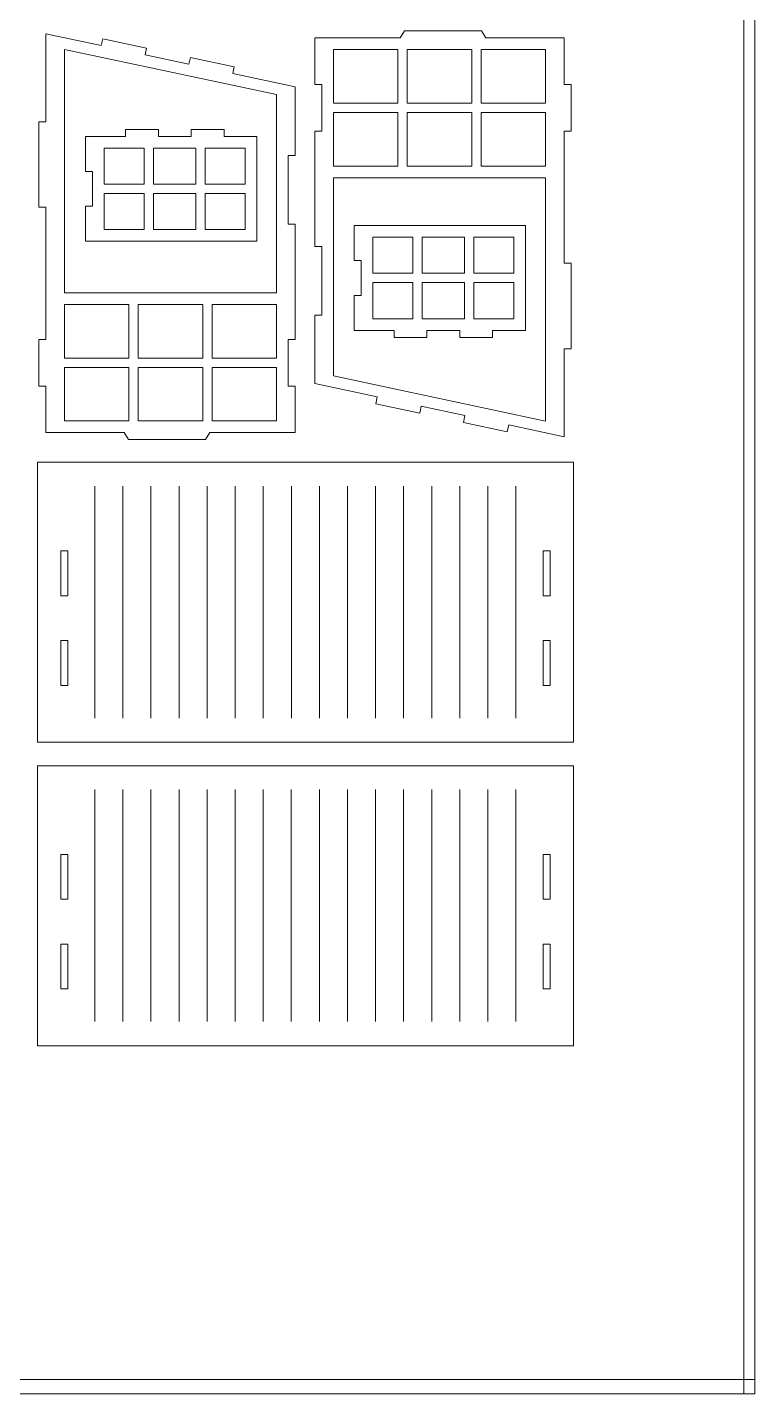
# Model space of a CAD drawing. Header units: centimetres. Extents: x -82 to 82, y -72 to 72.
# Drawn here: x 51.3 to 82.5, y -72.5 to -13.9 of the extents above; entities that cross this region are included whole.
import ezdxf

# ---------------------------------------------------------------- set-up
doc = ezdxf.new("R2010")
doc.units = ezdxf.units.CM
doc.header["$MEASUREMENT"] = 0
doc.layers.add('Camada 1', color=7, linetype='Continuous')

msp = doc.modelspace()

# ---------------------------------------------------------------- linework, layer by layer
at = {"layer": 'Camada 1', "color": 2, "lineweight": 9}
msp.add_open_spline([(-82.5, 72.5), (-82.5, 72.5), (82.5, 72.5), (82.5, 72.5), (82.5, 72.5), (82.5, -72.5), (82.5, -72.5), (82.5, -72.5), (-82.5, -72.5), (-82.5, -72.5), (-82.5, -72.5), (-82.5, 72.5), (-82.5, 72.5)], degree=3, knots=[0, 0, 0, 0, 0.25, 0.25, 0.25, 0.5, 0.5, 0.5, 0.75, 0.75, 0.75, 1, 1, 1, 1], dxfattribs=at)
at = {"layer": 'Camada 1', "color": 155, "lineweight": 9}
for points in [[(82.0314, -1.22378), (82.0314, -1.22378), (82.0314, -72.5), (82.0314, -72.5)], [(1.31523, -71.89881), (1.31523, -71.89881), (82.5, -71.89881), (82.5, -71.89881)]]:
    msp.add_open_spline(points, degree=3, dxfattribs=at)
at = {"layer": 'Camada 1', "color": 250, "lineweight": 9}
for points, knots in [([(62.78498, -29.29372), (62.78498, -29.29372), (62.78498, -31.29372), (62.78498, -31.29372), (62.78498, -31.29372), (59.11898, -31.29372), (59.11898, -31.29372), (59.11898, -31.29372), (58.93548, -31.59372), (58.93548, -31.59372), (58.93548, -31.59372), (55.63548, -31.59372), (55.63548, -31.59372), (55.63548, -31.59372), (55.45198, -31.29372), (55.45198, -31.29372), (55.45198, -31.29372), (52.08498, -31.29372), (52.08498, -31.29372), (52.08498, -31.29372), (52.08498, -29.29372), (52.08498, -29.29372), (52.08498, -29.29372), (51.78498, -29.29372), (51.78498, -29.29372), (51.78498, -29.29372), (51.78498, -27.29372), (51.78498, -27.29372), (51.78498, -27.29372), (52.08498, -27.29372), (52.08498, -27.29372), (52.08498, -27.29372), (52.08498, -21.62872), (52.08498, -21.62872), (52.08498, -21.62872), (51.78498, -21.62872), (51.78498, -21.62872), (51.78498, -21.62872), (51.78498, -17.96372), (51.78498, -17.96372), (51.78498, -17.96372), (52.08498, -17.96372), (52.08498, -17.96372), (52.08498, -17.96372), (52.08498, -14.19372), (52.08498, -14.19372), (52.08498, -14.19372), (54.46498, -14.69872), (54.46498, -14.69872), (54.46498, -14.69872), (54.52798, -14.40572), (54.52798, -14.40572), (54.52798, -14.40572), (56.40798, -14.80572), (56.40798, -14.80572), (56.40798, -14.80572), (56.34498, -15.09872), (56.34498, -15.09872), (56.34498, -15.09872), (58.22498, -15.49872), (58.22498, -15.49872), (58.22498, -15.49872), (58.28798, -15.20472), (58.28798, -15.20472), (58.28798, -15.20472), (60.16798, -15.60472), (60.16798, -15.60472), (60.16798, -15.60472), (60.10498, -15.89772), (60.10498, -15.89772), (60.10498, -15.89772), (62.78498, -16.46772), (62.78498, -16.46772), (62.78498, -16.46772), (62.78498, -19.40972), (62.78498, -19.40972), (62.78498, -19.40972), (62.48498, -19.40972), (62.48498, -19.40972), (62.48498, -19.40972), (62.48498, -22.35172), (62.48498, -22.35172), (62.48498, -22.35172), (62.78498, -22.35172), (62.78498, -22.35172), (62.78498, -22.35172), (62.78498, -27.29372), (62.78498, -27.29372), (62.78498, -27.29372), (62.48498, -27.29372), (62.48498, -27.29372), (62.48498, -27.29372), (62.48498, -29.29372), (62.48498, -29.29372), (62.48498, -29.29372), (62.78498, -29.29372), (62.78498, -29.29372)], [0, 0, 0, 0, 0.03125, 0.03125, 0.03125, 0.0625, 0.0625, 0.0625, 0.09375, 0.09375, 0.09375, 0.125, 0.125, 0.125, 0.15625, 0.15625, 0.15625, 0.1875, 0.1875, 0.1875, 0.21875, 0.21875, 0.21875, 0.25, 0.25, 0.25, 0.28125, 0.28125, 0.28125, 0.3125, 0.3125, 0.3125, 0.34375, 0.34375, 0.34375, 0.375, 0.375, 0.375, 0.40625, 0.40625, 0.40625, 0.4375, 0.4375, 0.4375, 0.46875, 0.46875, 0.46875, 0.5, 0.5, 0.5, 0.53125, 0.53125, 0.53125, 0.5625, 0.5625, 0.5625, 0.59375, 0.59375, 0.59375, 0.625, 0.625, 0.625, 0.65625, 0.65625, 0.65625, 0.6875, 0.6875, 0.6875, 0.71875, 0.71875, 0.71875, 0.75, 0.75, 0.75, 0.78125, 0.78125, 0.78125, 0.8125, 0.8125, 0.8125, 0.84375, 0.84375, 0.84375, 0.875, 0.875, 0.875, 0.90625, 0.90625, 0.90625, 0.9375, 0.9375, 0.9375, 0.96875, 0.96875, 0.96875, 1, 1, 1, 1]), ([(63.62759, -16.36699), (63.62759, -16.36699), (63.62759, -14.36699), (63.62759, -14.36699), (63.62759, -14.36699), (67.29359, -14.36699), (67.29359, -14.36699), (67.29359, -14.36699), (67.47709, -14.06699), (67.47709, -14.06699), (67.47709, -14.06699), (70.77709, -14.06699), (70.77709, -14.06699), (70.77709, -14.06699), (70.96059, -14.36699), (70.96059, -14.36699), (70.96059, -14.36699), (74.32759, -14.36699), (74.32759, -14.36699), (74.32759, -14.36699), (74.32759, -16.36699), (74.32759, -16.36699), (74.32759, -16.36699), (74.62759, -16.36699), (74.62759, -16.36699), (74.62759, -16.36699), (74.62759, -18.36699), (74.62759, -18.36699), (74.62759, -18.36699), (74.32759, -18.36699), (74.32759, -18.36699), (74.32759, -18.36699), (74.32759, -24.03199), (74.32759, -24.03199), (74.32759, -24.03199), (74.62759, -24.03199), (74.62759, -24.03199), (74.62759, -24.03199), (74.62759, -27.69699), (74.62759, -27.69699), (74.62759, -27.69699), (74.32759, -27.69699), (74.32759, -27.69699), (74.32759, -27.69699), (74.32759, -31.46699), (74.32759, -31.46699), (74.32759, -31.46699), (71.94759, -30.96199), (71.94759, -30.96199), (71.94759, -30.96199), (71.88459, -31.25499), (71.88459, -31.25499), (71.88459, -31.25499), (70.00459, -30.85499), (70.00459, -30.85499), (70.00459, -30.85499), (70.06759, -30.56199), (70.06759, -30.56199), (70.06759, -30.56199), (68.18759, -30.16199), (68.18759, -30.16199), (68.18759, -30.16199), (68.12459, -30.45599), (68.12459, -30.45599), (68.12459, -30.45599), (66.24459, -30.05599), (66.24459, -30.05599), (66.24459, -30.05599), (66.30759, -29.76299), (66.30759, -29.76299), (66.30759, -29.76299), (63.62759, -29.19299), (63.62759, -29.19299), (63.62759, -29.19299), (63.62759, -26.25099), (63.62759, -26.25099), (63.62759, -26.25099), (63.92759, -26.25099), (63.92759, -26.25099), (63.92759, -26.25099), (63.92759, -23.30899), (63.92759, -23.30899), (63.92759, -23.30899), (63.62759, -23.30899), (63.62759, -23.30899), (63.62759, -23.30899), (63.62759, -18.36699), (63.62759, -18.36699), (63.62759, -18.36699), (63.92759, -18.36699), (63.92759, -18.36699), (63.92759, -18.36699), (63.92759, -16.36699), (63.92759, -16.36699), (63.92759, -16.36699), (63.62759, -16.36699), (63.62759, -16.36699)], [0, 0, 0, 0, 0.03125, 0.03125, 0.03125, 0.0625, 0.0625, 0.0625, 0.09375, 0.09375, 0.09375, 0.125, 0.125, 0.125, 0.15625, 0.15625, 0.15625, 0.1875, 0.1875, 0.1875, 0.21875, 0.21875, 0.21875, 0.25, 0.25, 0.25, 0.28125, 0.28125, 0.28125, 0.3125, 0.3125, 0.3125, 0.34375, 0.34375, 0.34375, 0.375, 0.375, 0.375, 0.40625, 0.40625, 0.40625, 0.4375, 0.4375, 0.4375, 0.46875, 0.46875, 0.46875, 0.5, 0.5, 0.5, 0.53125, 0.53125, 0.53125, 0.5625, 0.5625, 0.5625, 0.59375, 0.59375, 0.59375, 0.625, 0.625, 0.625, 0.65625, 0.65625, 0.65625, 0.6875, 0.6875, 0.6875, 0.71875, 0.71875, 0.71875, 0.75, 0.75, 0.75, 0.78125, 0.78125, 0.78125, 0.8125, 0.8125, 0.8125, 0.84375, 0.84375, 0.84375, 0.875, 0.875, 0.875, 0.90625, 0.90625, 0.90625, 0.9375, 0.9375, 0.9375, 0.96875, 0.96875, 0.96875, 1, 1, 1, 1]), ([(61.98498, -16.79772), (61.98498, -16.79772), (52.88498, -14.86372), (52.88498, -14.86372), (52.88498, -14.86372), (52.88498, -25.29372), (52.88498, -25.29372), (52.88498, -25.29372), (61.98498, -25.29372), (61.98498, -25.29372), (61.98498, -25.29372), (61.98498, -16.79772), (61.98498, -16.79772)], [0, 0, 0, 0, 0.25, 0.25, 0.25, 0.5, 0.5, 0.5, 0.75, 0.75, 0.75, 1, 1, 1, 1]), ([(64.42759, -17.16699), (64.42759, -17.16699), (67.19359, -17.16699), (67.19359, -17.16699), (67.19359, -17.16699), (67.19359, -14.86699), (67.19359, -14.86699), (67.19359, -14.86699), (64.42759, -14.86699), (64.42759, -14.86699), (64.42759, -14.86699), (64.42759, -17.16699), (64.42759, -17.16699)], [0, 0, 0, 0, 0.25, 0.25, 0.25, 0.5, 0.5, 0.5, 0.75, 0.75, 0.75, 1, 1, 1, 1]), ([(67.59359, -17.16699), (67.59359, -17.16699), (70.36059, -17.16699), (70.36059, -17.16699), (70.36059, -17.16699), (70.36059, -14.86699), (70.36059, -14.86699), (70.36059, -14.86699), (67.59359, -14.86699), (67.59359, -14.86699), (67.59359, -14.86699), (67.59359, -17.16699), (67.59359, -17.16699)], [0, 0, 0, 0, 0.25, 0.25, 0.25, 0.5, 0.5, 0.5, 0.75, 0.75, 0.75, 1, 1, 1, 1]), ([(70.76059, -17.16699), (70.76059, -17.16699), (73.52759, -17.16699), (73.52759, -17.16699), (73.52759, -17.16699), (73.52759, -14.86699), (73.52759, -14.86699), (73.52759, -14.86699), (70.76059, -14.86699), (70.76059, -14.86699), (70.76059, -14.86699), (70.76059, -17.16699), (70.76059, -17.16699)], [0, 0, 0, 0, 0.25, 0.25, 0.25, 0.5, 0.5, 0.5, 0.75, 0.75, 0.75, 1, 1, 1, 1]), ([(64.42759, -19.86699), (64.42759, -19.86699), (67.19359, -19.86699), (67.19359, -19.86699), (67.19359, -19.86699), (67.19359, -17.56699), (67.19359, -17.56699), (67.19359, -17.56699), (64.42759, -17.56699), (64.42759, -17.56699), (64.42759, -17.56699), (64.42759, -19.86699), (64.42759, -19.86699)], [0, 0, 0, 0, 0.25, 0.25, 0.25, 0.5, 0.5, 0.5, 0.75, 0.75, 0.75, 1, 1, 1, 1]), ([(67.59359, -19.86699), (67.59359, -19.86699), (70.36059, -19.86699), (70.36059, -19.86699), (70.36059, -19.86699), (70.36059, -17.56699), (70.36059, -17.56699), (70.36059, -17.56699), (67.59359, -17.56699), (67.59359, -17.56699), (67.59359, -17.56699), (67.59359, -19.86699), (67.59359, -19.86699)], [0, 0, 0, 0, 0.25, 0.25, 0.25, 0.5, 0.5, 0.5, 0.75, 0.75, 0.75, 1, 1, 1, 1]), ([(70.76059, -19.86699), (70.76059, -19.86699), (73.52759, -19.86699), (73.52759, -19.86699), (73.52759, -19.86699), (73.52759, -17.56699), (73.52759, -17.56699), (73.52759, -17.56699), (70.76059, -17.56699), (70.76059, -17.56699), (70.76059, -17.56699), (70.76059, -19.86699), (70.76059, -19.86699)], [0, 0, 0, 0, 0.25, 0.25, 0.25, 0.5, 0.5, 0.5, 0.75, 0.75, 0.75, 1, 1, 1, 1]), ([(61.14043, -23.08876), (61.14043, -23.08876), (54.09143, -23.08876), (54.09143, -23.08876), (54.09143, -23.08876), (53.79143, -23.08876), (53.79143, -23.08876), (53.79143, -23.08876), (53.79143, -21.58876), (53.79143, -21.58876), (53.79143, -21.58876), (54.09143, -21.58876), (54.09143, -21.58876), (54.09143, -21.58876), (54.09143, -20.08876), (54.09143, -20.08876), (54.09143, -20.08876), (53.79143, -20.08876), (53.79143, -20.08876), (53.79143, -20.08876), (53.79143, -18.58876), (53.79143, -18.58876), (53.79143, -18.58876), (54.09143, -18.58876), (54.09143, -18.58876), (54.09143, -18.58876), (55.50143, -18.58876), (55.50143, -18.58876), (55.50143, -18.58876), (55.50143, -18.28876), (55.50143, -18.28876), (55.50143, -18.28876), (56.91143, -18.28876), (56.91143, -18.28876), (56.91143, -18.28876), (56.91143, -18.58876), (56.91143, -18.58876), (56.91143, -18.58876), (58.32143, -18.58876), (58.32143, -18.58876), (58.32143, -18.58876), (58.32143, -18.28876), (58.32143, -18.28876), (58.32143, -18.28876), (59.73043, -18.28876), (59.73043, -18.28876), (59.73043, -18.28876), (59.73043, -18.58876), (59.73043, -18.58876), (59.73043, -18.58876), (61.14043, -18.58876), (61.14043, -18.58876), (61.14043, -18.58876), (61.14043, -23.08876), (61.14043, -23.08876)], [0, 0, 0, 0, 0.05555556, 0.05555556, 0.05555556, 0.11111111, 0.11111111, 0.11111111, 0.16666667, 0.16666667, 0.16666667, 0.22222222, 0.22222222, 0.22222222, 0.27777778, 0.27777778, 0.27777778, 0.33333333, 0.33333333, 0.33333333, 0.38888889, 0.38888889, 0.38888889, 0.44444444, 0.44444444, 0.44444444, 0.5, 0.5, 0.5, 0.55555556, 0.55555556, 0.55555556, 0.61111111, 0.61111111, 0.61111111, 0.66666667, 0.66666667, 0.66666667, 0.72222222, 0.72222222, 0.72222222, 0.77777778, 0.77777778, 0.77777778, 0.83333333, 0.83333333, 0.83333333, 0.88888889, 0.88888889, 0.88888889, 0.94444444, 0.94444444, 0.94444444, 1, 1, 1, 1]), ([(56.30643, -20.63876), (56.30643, -20.63876), (54.59143, -20.63876), (54.59143, -20.63876), (54.59143, -20.63876), (54.59143, -19.08876), (54.59143, -19.08876), (54.59143, -19.08876), (56.30643, -19.08876), (56.30643, -19.08876), (56.30643, -19.08876), (56.30643, -20.63876), (56.30643, -20.63876)], [0, 0, 0, 0, 0.25, 0.25, 0.25, 0.5, 0.5, 0.5, 0.75, 0.75, 0.75, 1, 1, 1, 1]), ([(58.52543, -20.63876), (58.52543, -20.63876), (56.70643, -20.63876), (56.70643, -20.63876), (56.70643, -20.63876), (56.70643, -19.08876), (56.70643, -19.08876), (56.70643, -19.08876), (58.52543, -19.08876), (58.52543, -19.08876), (58.52543, -19.08876), (58.52543, -20.63876), (58.52543, -20.63876)], [0, 0, 0, 0, 0.25, 0.25, 0.25, 0.5, 0.5, 0.5, 0.75, 0.75, 0.75, 1, 1, 1, 1]), ([(60.64043, -20.63876), (60.64043, -20.63876), (58.92543, -20.63876), (58.92543, -20.63876), (58.92543, -20.63876), (58.92543, -19.08876), (58.92543, -19.08876), (58.92543, -19.08876), (60.64043, -19.08876), (60.64043, -19.08876), (60.64043, -19.08876), (60.64043, -20.63876), (60.64043, -20.63876)], [0, 0, 0, 0, 0.25, 0.25, 0.25, 0.5, 0.5, 0.5, 0.75, 0.75, 0.75, 1, 1, 1, 1]), ([(64.42759, -28.86299), (64.42759, -28.86299), (73.52759, -30.79699), (73.52759, -30.79699), (73.52759, -30.79699), (73.52759, -20.36699), (73.52759, -20.36699), (73.52759, -20.36699), (64.42759, -20.36699), (64.42759, -20.36699), (64.42759, -20.36699), (64.42759, -28.86299), (64.42759, -28.86299)], [0, 0, 0, 0, 0.25, 0.25, 0.25, 0.5, 0.5, 0.5, 0.75, 0.75, 0.75, 1, 1, 1, 1]), ([(56.30643, -22.58876), (56.30643, -22.58876), (54.59143, -22.58876), (54.59143, -22.58876), (54.59143, -22.58876), (54.59143, -21.03776), (54.59143, -21.03776), (54.59143, -21.03776), (56.30643, -21.03776), (56.30643, -21.03776), (56.30643, -21.03776), (56.30643, -22.58876), (56.30643, -22.58876)], [0, 0, 0, 0, 0.25, 0.25, 0.25, 0.5, 0.5, 0.5, 0.75, 0.75, 0.75, 1, 1, 1, 1]), ([(58.52543, -22.58876), (58.52543, -22.58876), (56.70643, -22.58876), (56.70643, -22.58876), (56.70643, -22.58876), (56.70643, -21.03776), (56.70643, -21.03776), (56.70643, -21.03776), (58.52543, -21.03776), (58.52543, -21.03776), (58.52543, -21.03776), (58.52543, -22.58876), (58.52543, -22.58876)], [0, 0, 0, 0, 0.25, 0.25, 0.25, 0.5, 0.5, 0.5, 0.75, 0.75, 0.75, 1, 1, 1, 1]), ([(60.64043, -22.58876), (60.64043, -22.58876), (58.92543, -22.58876), (58.92543, -22.58876), (58.92543, -22.58876), (58.92543, -21.03776), (58.92543, -21.03776), (58.92543, -21.03776), (60.64043, -21.03776), (60.64043, -21.03776), (60.64043, -21.03776), (60.64043, -22.58876), (60.64043, -22.58876)], [0, 0, 0, 0, 0.25, 0.25, 0.25, 0.5, 0.5, 0.5, 0.75, 0.75, 0.75, 1, 1, 1, 1]), ([(72.6637, -22.40714), (72.6637, -22.40714), (65.6147, -22.40714), (65.6147, -22.40714), (65.6147, -22.40714), (65.3147, -22.40714), (65.3147, -22.40714), (65.3147, -22.40714), (65.3147, -23.90714), (65.3147, -23.90714), (65.3147, -23.90714), (65.6147, -23.90714), (65.6147, -23.90714), (65.6147, -23.90714), (65.6147, -25.40714), (65.6147, -25.40714), (65.6147, -25.40714), (65.3147, -25.40714), (65.3147, -25.40714), (65.3147, -25.40714), (65.3147, -26.90714), (65.3147, -26.90714), (65.3147, -26.90714), (65.6147, -26.90714), (65.6147, -26.90714), (65.6147, -26.90714), (67.0247, -26.90714), (67.0247, -26.90714), (67.0247, -26.90714), (67.0247, -27.20714), (67.0247, -27.20714), (67.0247, -27.20714), (68.4347, -27.20714), (68.4347, -27.20714), (68.4347, -27.20714), (68.4347, -26.90714), (68.4347, -26.90714), (68.4347, -26.90714), (69.8447, -26.90714), (69.8447, -26.90714), (69.8447, -26.90714), (69.8447, -27.20714), (69.8447, -27.20714), (69.8447, -27.20714), (71.2537, -27.20714), (71.2537, -27.20714), (71.2537, -27.20714), (71.2537, -26.90714), (71.2537, -26.90714), (71.2537, -26.90714), (72.6637, -26.90714), (72.6637, -26.90714), (72.6637, -26.90714), (72.6637, -22.40714), (72.6637, -22.40714)], [0, 0, 0, 0, 0.05555556, 0.05555556, 0.05555556, 0.11111111, 0.11111111, 0.11111111, 0.16666667, 0.16666667, 0.16666667, 0.22222222, 0.22222222, 0.22222222, 0.27777778, 0.27777778, 0.27777778, 0.33333333, 0.33333333, 0.33333333, 0.38888889, 0.38888889, 0.38888889, 0.44444444, 0.44444444, 0.44444444, 0.5, 0.5, 0.5, 0.55555556, 0.55555556, 0.55555556, 0.61111111, 0.61111111, 0.61111111, 0.66666667, 0.66666667, 0.66666667, 0.72222222, 0.72222222, 0.72222222, 0.77777778, 0.77777778, 0.77777778, 0.83333333, 0.83333333, 0.83333333, 0.88888889, 0.88888889, 0.88888889, 0.94444444, 0.94444444, 0.94444444, 1, 1, 1, 1]), ([(67.8297, -22.90714), (67.8297, -22.90714), (66.1147, -22.90714), (66.1147, -22.90714), (66.1147, -22.90714), (66.1147, -24.45814), (66.1147, -24.45814), (66.1147, -24.45814), (67.8297, -24.45814), (67.8297, -24.45814), (67.8297, -24.45814), (67.8297, -22.90714), (67.8297, -22.90714)], [0, 0, 0, 0, 0.25, 0.25, 0.25, 0.5, 0.5, 0.5, 0.75, 0.75, 0.75, 1, 1, 1, 1]), ([(70.0487, -22.90714), (70.0487, -22.90714), (68.2297, -22.90714), (68.2297, -22.90714), (68.2297, -22.90714), (68.2297, -24.45814), (68.2297, -24.45814), (68.2297, -24.45814), (70.0487, -24.45814), (70.0487, -24.45814), (70.0487, -24.45814), (70.0487, -22.90714), (70.0487, -22.90714)], [0, 0, 0, 0, 0.25, 0.25, 0.25, 0.5, 0.5, 0.5, 0.75, 0.75, 0.75, 1, 1, 1, 1]), ([(72.1637, -22.90714), (72.1637, -22.90714), (70.4487, -22.90714), (70.4487, -22.90714), (70.4487, -22.90714), (70.4487, -24.45814), (70.4487, -24.45814), (70.4487, -24.45814), (72.1637, -24.45814), (72.1637, -24.45814), (72.1637, -24.45814), (72.1637, -22.90714), (72.1637, -22.90714)], [0, 0, 0, 0, 0.25, 0.25, 0.25, 0.5, 0.5, 0.5, 0.75, 0.75, 0.75, 1, 1, 1, 1]), ([(67.8297, -24.85714), (67.8297, -24.85714), (66.1147, -24.85714), (66.1147, -24.85714), (66.1147, -24.85714), (66.1147, -26.40714), (66.1147, -26.40714), (66.1147, -26.40714), (67.8297, -26.40714), (67.8297, -26.40714), (67.8297, -26.40714), (67.8297, -24.85714), (67.8297, -24.85714)], [0, 0, 0, 0, 0.25, 0.25, 0.25, 0.5, 0.5, 0.5, 0.75, 0.75, 0.75, 1, 1, 1, 1]), ([(70.0487, -24.85714), (70.0487, -24.85714), (68.2297, -24.85714), (68.2297, -24.85714), (68.2297, -24.85714), (68.2297, -26.40714), (68.2297, -26.40714), (68.2297, -26.40714), (70.0487, -26.40714), (70.0487, -26.40714), (70.0487, -26.40714), (70.0487, -24.85714), (70.0487, -24.85714)], [0, 0, 0, 0, 0.25, 0.25, 0.25, 0.5, 0.5, 0.5, 0.75, 0.75, 0.75, 1, 1, 1, 1]), ([(72.1637, -24.85714), (72.1637, -24.85714), (70.4487, -24.85714), (70.4487, -24.85714), (70.4487, -24.85714), (70.4487, -26.40714), (70.4487, -26.40714), (70.4487, -26.40714), (72.1637, -26.40714), (72.1637, -26.40714), (72.1637, -26.40714), (72.1637, -24.85714), (72.1637, -24.85714)], [0, 0, 0, 0, 0.25, 0.25, 0.25, 0.5, 0.5, 0.5, 0.75, 0.75, 0.75, 1, 1, 1, 1]), ([(55.65198, -25.79372), (55.65198, -25.79372), (52.88498, -25.79372), (52.88498, -25.79372), (52.88498, -25.79372), (52.88498, -28.09372), (52.88498, -28.09372), (52.88498, -28.09372), (55.65198, -28.09372), (55.65198, -28.09372), (55.65198, -28.09372), (55.65198, -25.79372), (55.65198, -25.79372)], [0, 0, 0, 0, 0.25, 0.25, 0.25, 0.5, 0.5, 0.5, 0.75, 0.75, 0.75, 1, 1, 1, 1]), ([(58.81898, -25.79372), (58.81898, -25.79372), (56.05198, -25.79372), (56.05198, -25.79372), (56.05198, -25.79372), (56.05198, -28.09372), (56.05198, -28.09372), (56.05198, -28.09372), (58.81898, -28.09372), (58.81898, -28.09372), (58.81898, -28.09372), (58.81898, -25.79372), (58.81898, -25.79372)], [0, 0, 0, 0, 0.25, 0.25, 0.25, 0.5, 0.5, 0.5, 0.75, 0.75, 0.75, 1, 1, 1, 1]), ([(61.98498, -25.79372), (61.98498, -25.79372), (59.21898, -25.79372), (59.21898, -25.79372), (59.21898, -25.79372), (59.21898, -28.09372), (59.21898, -28.09372), (59.21898, -28.09372), (61.98498, -28.09372), (61.98498, -28.09372), (61.98498, -28.09372), (61.98498, -25.79372), (61.98498, -25.79372)], [0, 0, 0, 0, 0.25, 0.25, 0.25, 0.5, 0.5, 0.5, 0.75, 0.75, 0.75, 1, 1, 1, 1]), ([(55.65198, -28.49372), (55.65198, -28.49372), (52.88498, -28.49372), (52.88498, -28.49372), (52.88498, -28.49372), (52.88498, -30.79372), (52.88498, -30.79372), (52.88498, -30.79372), (55.65198, -30.79372), (55.65198, -30.79372), (55.65198, -30.79372), (55.65198, -28.49372), (55.65198, -28.49372)], [0, 0, 0, 0, 0.25, 0.25, 0.25, 0.5, 0.5, 0.5, 0.75, 0.75, 0.75, 1, 1, 1, 1]), ([(58.81898, -28.49372), (58.81898, -28.49372), (56.05198, -28.49372), (56.05198, -28.49372), (56.05198, -28.49372), (56.05198, -30.79372), (56.05198, -30.79372), (56.05198, -30.79372), (58.81898, -30.79372), (58.81898, -30.79372), (58.81898, -30.79372), (58.81898, -28.49372), (58.81898, -28.49372)], [0, 0, 0, 0, 0.25, 0.25, 0.25, 0.5, 0.5, 0.5, 0.75, 0.75, 0.75, 1, 1, 1, 1]), ([(61.98498, -28.49372), (61.98498, -28.49372), (59.21898, -28.49372), (59.21898, -28.49372), (59.21898, -28.49372), (59.21898, -30.79372), (59.21898, -30.79372), (59.21898, -30.79372), (61.98498, -30.79372), (61.98498, -30.79372), (61.98498, -30.79372), (61.98498, -28.49372), (61.98498, -28.49372)], [0, 0, 0, 0, 0.25, 0.25, 0.25, 0.5, 0.5, 0.5, 0.75, 0.75, 0.75, 1, 1, 1, 1]), ([(74.72116, -44.56416), (74.72116, -44.56416), (51.72116, -44.56416), (51.72116, -44.56416), (51.72116, -44.56416), (51.72116, -32.56416), (51.72116, -32.56416), (51.72116, -32.56416), (74.72116, -32.56416), (74.72116, -32.56416), (74.72116, -32.56416), (74.72116, -44.56416), (74.72116, -44.56416)], [0, 0, 0, 0, 0.25, 0.25, 0.25, 0.5, 0.5, 0.5, 0.75, 0.75, 0.75, 1, 1, 1, 1]), ([(53.02116, -38.28616), (53.02116, -38.28616), (52.72116, -38.28616), (52.72116, -38.28616), (52.72116, -38.28616), (52.72116, -36.36416), (52.72116, -36.36416), (52.72116, -36.36416), (53.02116, -36.36416), (53.02116, -36.36416), (53.02116, -36.36416), (53.02116, -38.28616), (53.02116, -38.28616)], [0, 0, 0, 0, 0.25, 0.25, 0.25, 0.5, 0.5, 0.5, 0.75, 0.75, 0.75, 1, 1, 1, 1]), ([(73.72116, -38.28616), (73.72116, -38.28616), (73.42116, -38.28616), (73.42116, -38.28616), (73.42116, -38.28616), (73.42116, -36.36416), (73.42116, -36.36416), (73.42116, -36.36416), (73.72116, -36.36416), (73.72116, -36.36416), (73.72116, -36.36416), (73.72116, -38.28616), (73.72116, -38.28616)], [0, 0, 0, 0, 0.25, 0.25, 0.25, 0.5, 0.5, 0.5, 0.75, 0.75, 0.75, 1, 1, 1, 1]), ([(53.02116, -42.13016), (53.02116, -42.13016), (52.72116, -42.13016), (52.72116, -42.13016), (52.72116, -42.13016), (52.72116, -40.20816), (52.72116, -40.20816), (52.72116, -40.20816), (53.02116, -40.20816), (53.02116, -40.20816), (53.02116, -40.20816), (53.02116, -42.13016), (53.02116, -42.13016)], [0, 0, 0, 0, 0.25, 0.25, 0.25, 0.5, 0.5, 0.5, 0.75, 0.75, 0.75, 1, 1, 1, 1]), ([(73.72116, -42.13016), (73.72116, -42.13016), (73.42116, -42.13016), (73.42116, -42.13016), (73.42116, -42.13016), (73.42116, -40.20816), (73.42116, -40.20816), (73.42116, -40.20816), (73.72116, -40.20816), (73.72116, -40.20816), (73.72116, -40.20816), (73.72116, -42.13016), (73.72116, -42.13016)], [0, 0, 0, 0, 0.25, 0.25, 0.25, 0.5, 0.5, 0.5, 0.75, 0.75, 0.75, 1, 1, 1, 1]), ([(74.72116, -57.58023), (74.72116, -57.58023), (51.72116, -57.58023), (51.72116, -57.58023), (51.72116, -57.58023), (51.72116, -45.58023), (51.72116, -45.58023), (51.72116, -45.58023), (74.72116, -45.58023), (74.72116, -45.58023), (74.72116, -45.58023), (74.72116, -57.58023), (74.72116, -57.58023)], [0, 0, 0, 0, 0.25, 0.25, 0.25, 0.5, 0.5, 0.5, 0.75, 0.75, 0.75, 1, 1, 1, 1]), ([(53.02116, -51.30223), (53.02116, -51.30223), (52.72116, -51.30223), (52.72116, -51.30223), (52.72116, -51.30223), (52.72116, -49.38023), (52.72116, -49.38023), (52.72116, -49.38023), (53.02116, -49.38023), (53.02116, -49.38023), (53.02116, -49.38023), (53.02116, -51.30223), (53.02116, -51.30223)], [0, 0, 0, 0, 0.25, 0.25, 0.25, 0.5, 0.5, 0.5, 0.75, 0.75, 0.75, 1, 1, 1, 1]), ([(73.72116, -51.30223), (73.72116, -51.30223), (73.42116, -51.30223), (73.42116, -51.30223), (73.42116, -51.30223), (73.42116, -49.38023), (73.42116, -49.38023), (73.42116, -49.38023), (73.72116, -49.38023), (73.72116, -49.38023), (73.72116, -49.38023), (73.72116, -51.30223), (73.72116, -51.30223)], [0, 0, 0, 0, 0.25, 0.25, 0.25, 0.5, 0.5, 0.5, 0.75, 0.75, 0.75, 1, 1, 1, 1]), ([(53.02116, -55.14623), (53.02116, -55.14623), (52.72116, -55.14623), (52.72116, -55.14623), (52.72116, -55.14623), (52.72116, -53.22423), (52.72116, -53.22423), (52.72116, -53.22423), (53.02116, -53.22423), (53.02116, -53.22423), (53.02116, -53.22423), (53.02116, -55.14623), (53.02116, -55.14623)], [0, 0, 0, 0, 0.25, 0.25, 0.25, 0.5, 0.5, 0.5, 0.75, 0.75, 0.75, 1, 1, 1, 1]), ([(73.72116, -55.14623), (73.72116, -55.14623), (73.42116, -55.14623), (73.42116, -55.14623), (73.42116, -55.14623), (73.42116, -53.22423), (73.42116, -53.22423), (73.42116, -53.22423), (73.72116, -53.22423), (73.72116, -53.22423), (73.72116, -53.22423), (73.72116, -55.14623), (73.72116, -55.14623)], [0, 0, 0, 0, 0.25, 0.25, 0.25, 0.5, 0.5, 0.5, 0.75, 0.75, 0.75, 1, 1, 1, 1])]:
    msp.add_open_spline(points, degree=3, knots=knots, dxfattribs=at)
at = {"layer": 'Camada 1', "color": 5, "lineweight": 9}
for points in [[(54.18502, -43.53706), (54.18502, -43.53706), (54.18502, -33.59127), (54.18502, -33.59127)], [(55.38984, -43.53706), (55.38984, -43.53706), (55.38984, -33.59127), (55.38984, -33.59127)], [(56.59466, -43.53706), (56.59466, -43.53706), (56.59466, -33.59127), (56.59466, -33.59127)], [(57.79947, -43.53706), (57.79947, -43.53706), (57.79947, -33.59127), (57.79947, -33.59127)], [(59.00429, -43.53706), (59.00429, -43.53706), (59.00429, -33.59127), (59.00429, -33.59127)], [(60.20911, -43.53706), (60.20911, -43.53706), (60.20911, -33.59127), (60.20911, -33.59127)], [(61.41393, -43.53706), (61.41393, -43.53706), (61.41393, -33.59127), (61.41393, -33.59127)], [(62.61875, -43.53706), (62.61875, -43.53706), (62.61875, -33.59127), (62.61875, -33.59127)], [(63.82357, -43.53706), (63.82357, -43.53706), (63.82357, -33.59127), (63.82357, -33.59127)], [(65.02839, -43.53706), (65.02839, -43.53706), (65.02839, -33.59127), (65.02839, -33.59127)], [(66.23321, -43.53706), (66.23321, -43.53706), (66.23321, -33.59127), (66.23321, -33.59127)], [(67.43803, -43.53706), (67.43803, -43.53706), (67.43803, -33.59127), (67.43803, -33.59127)], [(68.64285, -43.53706), (68.64285, -43.53706), (68.64285, -33.59127), (68.64285, -33.59127)], [(69.84767, -43.53706), (69.84767, -43.53706), (69.84767, -33.59127), (69.84767, -33.59127)], [(71.05249, -43.53706), (71.05249, -43.53706), (71.05249, -33.59127), (71.05249, -33.59127)], [(72.25731, -43.53706), (72.25731, -43.53706), (72.25731, -33.59127), (72.25731, -33.59127)], [(54.18351, -56.54033), (54.18351, -56.54033), (54.18351, -46.59453), (54.18351, -46.59453)], [(55.38833, -56.54033), (55.38833, -56.54033), (55.38833, -46.59453), (55.38833, -46.59453)], [(56.59315, -56.54033), (56.59315, -56.54033), (56.59315, -46.59453), (56.59315, -46.59453)], [(57.79797, -56.54033), (57.79797, -56.54033), (57.79797, -46.59453), (57.79797, -46.59453)], [(59.00279, -56.54033), (59.00279, -56.54033), (59.00279, -46.59453), (59.00279, -46.59453)], [(60.20761, -56.54033), (60.20761, -56.54033), (60.20761, -46.59453), (60.20761, -46.59453)], [(61.41243, -56.54033), (61.41243, -56.54033), (61.41243, -46.59453), (61.41243, -46.59453)], [(62.61725, -56.54033), (62.61725, -56.54033), (62.61725, -46.59453), (62.61725, -46.59453)], [(63.82206, -56.54033), (63.82206, -56.54033), (63.82206, -46.59453), (63.82206, -46.59453)], [(65.02688, -56.54033), (65.02688, -56.54033), (65.02688, -46.59453), (65.02688, -46.59453)], [(66.2317, -56.54033), (66.2317, -56.54033), (66.2317, -46.59453), (66.2317, -46.59453)], [(67.43652, -56.54033), (67.43652, -56.54033), (67.43652, -46.59453), (67.43652, -46.59453)], [(68.64134, -56.54033), (68.64134, -56.54033), (68.64134, -46.59453), (68.64134, -46.59453)], [(69.84616, -56.54033), (69.84616, -56.54033), (69.84616, -46.59453), (69.84616, -46.59453)], [(71.05098, -56.54033), (71.05098, -56.54033), (71.05098, -46.59453), (71.05098, -46.59453)], [(72.2558, -56.54033), (72.2558, -56.54033), (72.2558, -46.59453), (72.2558, -46.59453)]]:
    msp.add_open_spline(points, degree=3, dxfattribs=at)

doc.saveas('drawing.dxf')
